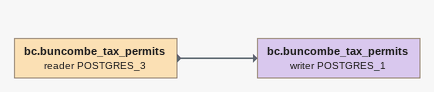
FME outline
bc.buncombe_tax_permits (reader POSTGRES_3)
    -> bc.buncombe_tax_permits (writer POSTGRES_1)
bc.buncombe_tax_permits (writer POSTGRES_1)
